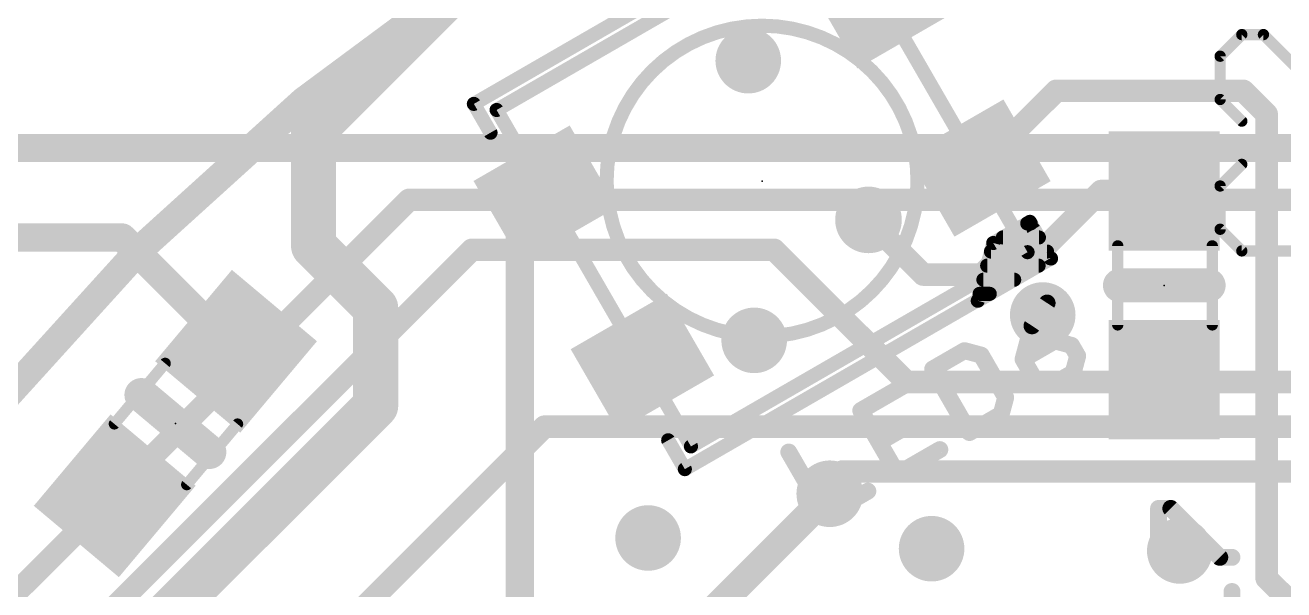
# Model space of a CAD drawing. Extents: x -25.4 to 25.4, y -26.7 to 25.8.
# Drawn here: x -15.4 to -4.06, y 11.3 to 16.39 of the extents above; entities that cross this region are included whole.
import ezdxf

# ---------------------------------------------------------------- set-up
doc = ezdxf.new("R2010")
doc.units = 0
for name, color, linetype in [('1', 12, 'CONTINUOUS'), ('16', 5, 'CONTINUOUS'), ('17', 110, 'CONTINUOUS'), ('18', 110, 'CONTINUOUS'), ('20', 53, 'CONTINUOUS'), ('21', 53, 'CONTINUOUS'), ('23', 53, 'CONTINUOUS'), ('25', 253, 'CONTINUOUS'), ('51', 53, 'CONTINUOUS')]:
    doc.layers.add(name, color=color, linetype=linetype)

# ---------------------------------------------------------------- blocks, each defined once
blk = doc.blocks.new('RECT')
blk.add_solid([(-0.5, -0.5), (0.5, -0.5), (-0.5, 0.5), (0.5, 0.5)])
blk = doc.blocks.new('ROUNDP')
at = {"const_width": 0.5}
blk.add_lwpolyline([(0, -0.25, 1), (0, 0.25, 1), (0, -0.25)], format="xyb", dxfattribs=at)
blk = doc.blocks.new('ROUNDV')
at = {"const_width": 0.5}
blk.add_lwpolyline([(0, -0.25, 1), (0, 0.25, 1), (0, -0.25)], format="xyb", dxfattribs=at)

msp = doc.modelspace()

# ---------------------------------------------------------------- linework, layer by layer
at = {"layer": '1'}
for points, const_width in [([(0, 20.32, 0.4142), (-20.32, 0)], 0.254), ([(-6.114, 15.85, 1), (-6.114, 15.7484)], 0.1016), ([(-6.0781, 15.7633, 1), (-6.1499, 15.8351)], 0.1016), ([(-4.3941, 15.8351, 1), (-4.4659, 15.7633)], 0.1016), ([(-4.43, 15.7484, 1), (-4.43, 15.85)], 0.1016), ([(-12.7, 15.4432, 1), (-12.9032, 15.4432)], 0.2032), ([(-4.1684, 15.5884, 1), (-4.27, 15.5884)], 0.1016), ([(-4.2551, 15.5524, 1), (-4.1832, 15.6243)], 0.1016), ([(-12.8734, 15.515, 1), (-12.7298, 15.3714)], 0.2032), ([(-6.8459, 15.1391, 1), (-6.774, 15.0673)], 0.1016), ([(-10.6711, 14.8239, 1), (-10.7609, 14.9137)], 0.127), ([(-5.7099, 14.947, 1), (-5.7099, 14.8454)], 0.1016), ([(-5.674, 14.8603, 1), (-5.7458, 14.9321)], 0.1016), ([(-5.141, 14.8454, 1), (-5.141, 14.947)], 0.1016), ([(-10.8811, 14.6402, 1), (-11.0081, 14.6402)], 0.127), ([(-10.9895, 14.6851, 1), (-10.8997, 14.5953)], 0.127), ([(-7.7687, 14.6722, 1), (-7.8406, 14.6003)], 0.1016), ([(-14.4802, 14.5229, 1), (-14.57, 14.4331)], 0.127), ([(-14.5251, 14.4145, 1), (-14.5251, 14.5415)], 0.127), ([(-12.7298, 14.4736, 1), (-12.8734, 14.33)], 0.2032), ([(-6.5017, 14.4761, 1), (-6.5017, 14.3745)], 0.1016), ([(-6.4658, 14.3894, 1), (-6.5376, 14.4612)], 0.1016), ([(-6.2168, 14.4612, 1), (-6.1449, 14.3894)], 0.1016), ([(-6.1808, 14.3745, 1), (-6.1808, 14.4761)], 0.1016), ([(-12.9032, 14.4018, 1), (-12.7, 14.4018)], 0.2032), ([(-7.3119, 14.1943, 1), (-7.3119, 14.0927)], 0.1016), ([(-7.3478, 14.1076, 1), (-7.276, 14.1794)], 0.1016), ([(-6.8194, 14.1794, 1), (-6.7476, 14.1076)], 0.1016), ([(-6.7835, 14.0927, 1), (-6.7835, 14.1943)], 0.1016), ([(-12.1412, 13.843, 1), (-12.3444, 13.843)], 0.2032), ([(-12.3146, 13.7712, 1), (-12.171, 13.9148)], 0.2032), ([(-13.5447, 13.4078, 1), (-13.4549, 13.4976)], 0.127), ([(-12.171, 12.8892, 1), (-12.3146, 13.0329)], 0.2032), ([(-12.3444, 12.961, 1), (-12.1412, 12.961)], 0.2032), ([(-8.1085, 12.1242, 1), (-8.1983, 12.214)], 0.127), ([(-4.1832, 11.4433, 1), (-4.2551, 11.3714)], 0.1016), ([(-4.27, 11.4074, 1), (-4.1684, 11.4074)], 0.1016)]:
    msp.add_lwpolyline(points, format="xyb", dxfattribs=dict(at, const_width=const_width))
for points, const_width in [([(-12.8016, 15.4432), (-11.2852, 16.9596)], 0.4064), ([(-6.114, 15.7992), (-6.81, 15.1032)], 0.2032), ([(-4.43, 15.7992), (-6.114, 15.7992)], 0.2032), ([(-4.2192, 15.5884), (-4.43, 15.7992)], 0.2032), ([(-12.8016, 14.4018), (-12.8016, 15.4432)], 0.4064), ([(-4.2192, 15.5884), (-4.2192, 11.4074)], 0.2032), ([(-10.716, 14.8688), (-10.9446, 14.6402)], 0.254), ([(-6.1808, 14.4253), (-5.7099, 14.8962)], 0.2032), ([(-5.7099, 14.8962), (-5.141, 14.8962)], 0.2032), ([(-10.9446, 14.6402), (-10.9446, 11.1223)], 0.254), ([(-7.8047, 14.6362), (-7.3119, 14.1435)], 0.2032), ([(-17.3981, 14.478), (-14.5251, 14.478)], 0.254), ([(-14.5251, 14.478), (-13.4998, 13.4527)], 0.254), ([(-12.2428, 13.843), (-12.8016, 14.4018)], 0.4064), ([(-6.7835, 14.1435), (-6.5017, 14.4253)], 0.2032), ([(-6.5017, 14.4253), (-6.1808, 14.4253)], 0.2032), ([(-7.3119, 14.1435), (-6.7835, 14.1435)], 0.2032), ([(-12.2428, 12.961), (-12.2428, 13.843)], 0.4064), ([(-14.7418, 10.462), (-12.2428, 12.961)], 0.4064), ([(-9.3338, 10.9887), (-8.1534, 12.1691)], 0.254), ([(-4.2192, 11.4074), (-3.0407, 10.2289)], 0.2032)]:
    msp.add_lwpolyline(points, dxfattribs=dict(at, const_width=const_width))
at = {"layer": '16'}
for points, const_width in [([(0, 20.32, 0.4142), (-20.32, 0)], 0.254), ([(-11.9424, 14.8673, 1), (-11.9424, 14.7657)], 0.1016), ([(-11.9065, 14.7805, 1), (-11.9784, 14.8524)], 0.1016), ([(-7.7597, 14.8673, 1), (-7.7597, 14.7657)], 0.1016), ([(-7.7089, 14.8165, 1), (-7.8105, 14.8165)], 0.1016), ([(-7.7597, 14.7657, 1), (-7.7597, 14.8673)], 0.1016), ([(-7.7238, 14.6453, 1), (-7.7956, 14.7171)], 0.1016), ([(-7.8406, 14.6722, 1), (-7.7687, 14.6003)], 0.1016), ([(-7.8105, 14.6812, 1), (-7.7089, 14.6812)], 0.1016), ([(-11.3767, 14.417, 1), (-11.3767, 14.3154)], 0.1016), ([(-11.3407, 14.3303, 1), (-11.4126, 14.4022)], 0.1016), ([(-8.6179, 14.4022, 1), (-8.6897, 14.3303)], 0.1016), ([(-8.6538, 14.3154, 1), (-8.6538, 14.417)], 0.1016), ([(-7.4625, 13.2258, 1), (-7.4625, 13.1242)], 0.1016), ([(-7.4984, 13.1391, 1), (-7.4266, 13.2109)], 0.1016), ([(-10.7213, 12.8245, 1), (-10.7213, 12.7229)], 0.1016), ([(-10.6854, 12.7377, 1), (-10.7573, 12.8096)], 0.1016), ([(-8.0366, 12.4206, 1), (-8.0366, 12.319)], 0.1016), ([(-8.0006, 12.3339, 1), (-8.0725, 12.4057)], 0.1016), ([(-8.1026, 12.253, 1), (-8.2042, 12.253)], 0.1016), ([(-8.1893, 12.2889, 1), (-8.1175, 12.217)], 0.1016), ([(-8.2042, 12.1691, 1), (-8.1026, 12.1691)], 0.1016)]:
    msp.add_lwpolyline(points, format="xyb", dxfattribs=dict(at, const_width=const_width))
for points, const_width in [([(0.7428, 15.2846), (-17.3716, 15.2846)], 0.254), ([(-11.9424, 14.8165), (-16.4897, 10.2692)], 0.2032), ([(-7.7597, 14.8165), (-11.9424, 14.8165)], 0.2032), ([(-0.8449, 14.8165), (-7.7597, 14.8165)], 0.2032), ([(-7.7597, 14.6812), (-7.7597, 14.8165)], 0.2032), ([(-7.8047, 14.6362), (-7.7597, 14.6812)], 0.2032), ([(-11.3767, 14.3662), (-17.8222, 7.9207)], 0.2032), ([(-8.6538, 14.3662), (-11.3767, 14.3662)], 0.2032), ([(-7.4625, 13.175), (-8.6538, 14.3662)], 0.2032), ([(-0.9322, 13.175), (-7.4625, 13.175)], 0.2032), ([(-18.1356, 5.3594), (-10.7213, 12.7737)], 0.2032), ([(-10.7213, 12.7737), (-1.2685, 12.7737)], 0.2032), ([(-8.0366, 12.3698), (-8.1534, 12.253)], 0.2032), ([(-1.4184, 12.3698), (-8.0366, 12.3698)], 0.2032), ([(-8.1534, 12.1691), (-8.1534, 12.253)], 0.2032)]:
    msp.add_lwpolyline(points, dxfattribs=dict(at, const_width=const_width))
at = {"layer": '20', "const_width": 0.0254}
msp.add_lwpolyline([(-3.4925, 25.146, 14.4823), (3.4925, 25.146)], format="xyb", dxfattribs=at)
at = {"layer": '21'}
for points, const_width in [([(-8.0676, 17.5814), (-11.3584, 15.6814)], 0.127), ([(-11.3584, 15.6814), (-11.2084, 15.4216)], 0.127), ([(-6.3512, 14.6187), (-6.6812, 14.4282)], 0.127), ([(-6.3749, 14.605), (-6.3433, 14.605)], 0.127), ([(-6.1607, 14.2887), (-6.3512, 14.6187)], 0.127), ([(-6.5949, 14.478), (-6.27, 14.478)], 0.127), ([(-6.3176, 14.5504), (-6.1676, 14.2906)], 0.127), ([(-6.6812, 14.4282), (-6.8206, 13.9077)], 0.127), ([(-6.7019, 14.351), (-6.1967, 14.351)], 0.127), ([(-6.1676, 14.2906), (-9.4584, 12.3906)], 0.127), ([(-6.8206, 13.9077), (-6.1607, 14.2887)], 0.127), ([(-6.7359, 14.224), (-6.2728, 14.224)], 0.127), ([(-4.741, 14.0462), (-5.541, 14.0462)], 0.3048), ([(-6.7699, 14.097), (-6.4928, 14.097)], 0.127), ([(-6.8039, 13.97), (-6.7128, 13.97)], 0.127), ([(-13.7398, 12.5445), (-14.3526, 13.0587)], 0.3048), ([(-9.4584, 12.3906), (-9.6084, 12.6504)], 0.127)]:
    msp.add_lwpolyline(points, dxfattribs=dict(at, const_width=const_width))
for points, const_width in [([(-11.331, 15.6973, 1), (-11.3859, 15.6656)], 0.0635), ([(-11.3743, 15.7089, 1), (-11.3426, 15.654)], 0.0635), ([(-11.2359, 15.4058, 1), (-11.181, 15.4375)], 0.0635), ([(-6.3749, 14.6368, 1), (-6.3749, 14.5732)], 0.0635), ([(-6.3237, 14.6345, 1), (-6.3787, 14.6028)], 0.0635), ([(-6.3353, 14.5912, 1), (-6.3671, 14.6462)], 0.0635), ([(-6.3433, 14.5732, 1), (-6.3433, 14.6368)], 0.0635), ([(-6.5949, 14.5098, 1), (-6.5949, 14.4463)], 0.0635), ([(-6.2901, 14.5662, 1), (-6.345, 14.5345)], 0.0635), ([(-6.27, 14.4463, 1), (-6.27, 14.5098)], 0.0635), ([(-6.7019, 14.3828, 1), (-6.7019, 14.3193)], 0.0635), ([(-6.697, 14.4557, 1), (-6.6653, 14.4007)], 0.0635), ([(-6.6505, 14.42, 1), (-6.7118, 14.4364)], 0.0635), ([(-6.1967, 14.3193, 1), (-6.1967, 14.3828)], 0.0635), ([(-6.7359, 14.2558, 1), (-6.7359, 14.1922)], 0.0635), ([(-6.2728, 14.1922, 1), (-6.2728, 14.2558)], 0.0635), ([(-6.195, 14.2747, 1), (-6.1401, 14.3064)], 0.0635), ([(-6.1882, 14.2728, 1), (-6.1332, 14.3046)], 0.0635), ([(-6.1517, 14.2631, 1), (-6.1834, 14.318)], 0.0635), ([(-6.1448, 14.2612, 1), (-6.1766, 14.3162)], 0.0635), ([(-5.541, 14.1224, 1), (-5.541, 13.97)], 0.1524), ([(-4.741, 13.97, 1), (-4.741, 14.1224)], 0.1524), ([(-6.7699, 14.1288, 1), (-6.7699, 14.0653)], 0.0635), ([(-6.4928, 14.0653, 1), (-6.4928, 14.1288)], 0.0635), ([(-6.8365, 13.9352, 1), (-6.8048, 13.8802)], 0.0635), ([(-6.8513, 13.9159, 1), (-6.79, 13.8995)], 0.0635), ([(-6.8039, 14.0018, 1), (-6.8039, 13.9383)], 0.0635), ([(-6.7128, 13.9383, 1), (-6.7128, 14.0018)], 0.0635), ([(-14.3036, 13.1171, 1), (-14.4016, 13.0003)], 0.1524), ([(-9.581, 12.6662, 1), (-9.6359, 12.6345)], 0.0635), ([(-13.7888, 12.4861, 1), (-13.6908, 12.6029)], 0.1524), ([(-9.4743, 12.418, 1), (-9.4426, 12.3631)], 0.0635), ([(-9.4859, 12.3747, 1), (-9.431, 12.4064)], 0.0635)]:
    msp.add_lwpolyline(points, format="xyb", dxfattribs=dict(at, const_width=const_width))
at = {"layer": '23'}
for p in [(-8.763, 14.986), (-5.141, 14.0462), (-14.0462, 12.8016)]:
    msp.add_point(p, dxfattribs=at)
at = {"layer": '25'}
for points, const_width in [([(-4.443, 16.3058), (-4.6379, 16.1109)], 0.1016), ([(-4.2481, 16.3058), (-4.443, 16.3058)], 0.1016), ([(-3.4685, 15.5262), (-4.2481, 16.3058)], 0.1016), ([(-4.6379, 16.1109), (-4.6379, 15.7211)], 0.1016), ([(-4.6379, 15.7211), (-4.443, 15.5262)], 0.1016), ([(-4.443, 15.1364), (-4.6379, 14.9415)], 0.1016), ([(-4.6379, 14.9415), (-4.6379, 14.5517)], 0.1016), ([(-4.6379, 14.5517), (-4.443, 14.3568)], 0.1016), ([(-4.443, 14.3568), (-3.6634, 14.3568)], 0.1016), ([(-6.1964, 13.8875), (-6.3322, 13.6819)], 0.1524), ([(-6.3322, 13.6819), (-6.4128, 13.3809)], 0.1524), ([(-6.1266, 13.5462), (-6.4128, 13.3809)], 0.1524), ([(-5.9761, 13.5058), (-6.1266, 13.5462)], 0.1524), ([(-6.94, 13.4582), (-7.2262, 13.2929)], 0.1524), ([(-6.7895, 13.4178), (-6.94, 13.4582)], 0.1524), ([(-6.5692, 13.0362), (-6.7895, 13.4178)], 0.1524), ([(-5.921, 13.4104), (-5.9761, 13.5058)], 0.1524), ([(-6.4128, 13.3809), (-6.3026, 13.1901)], 0.1524), ([(-5.9614, 13.26), (-5.921, 13.4104)], 0.1524), ([(-7.2262, 13.2929), (-6.8957, 12.7205)], 0.1524), ([(-6.3026, 13.1901), (-6.1522, 13.1498)], 0.1524), ([(-6.1522, 13.1498), (-5.9614, 13.26)], 0.1524), ([(-7.4927, 13.139), (-7.8743, 12.9187)], 0.1524), ([(-6.6095, 12.8858), (-6.5692, 13.0362)], 0.1524), ([(-7.8743, 12.9187), (-7.5439, 12.3463)], 0.1524), ([(-6.8957, 12.7205), (-6.6095, 12.8858)], 0.1524), ([(-7.7091, 12.6325), (-7.5183, 12.7427)], 0.1524), ([(-8.5225, 12.5445), (-8.192, 11.9721)], 0.1524), ([(-7.5439, 12.3463), (-7.1623, 12.5666)], 0.1524), ([(-8.192, 11.9721), (-7.8104, 12.1924)], 0.1524), ([(-5.1923, 11.596), (-5.1923, 12.0366)], 0.1524), ([(-5.1923, 12.0366), (-5.0822, 12.0366)], 0.1524), ([(-5.0822, 12.0366), (-4.6415, 11.596)], 0.1524), ([(-4.6415, 11.596), (-4.5314, 11.596)], 0.1524), ([(-4.5314, 10.8476), (-4.5314, 11.2882)], 0.1524)]:
    msp.add_lwpolyline(points, dxfattribs=dict(at, const_width=const_width))
for points, const_width in [([(-4.443, 16.3312, 1), (-4.443, 16.2804)], 0.0508), ([(-4.425, 16.2879, 1), (-4.461, 16.3238)], 0.0508), ([(-4.2301, 16.3238, 1), (-4.2661, 16.2879)], 0.0508), ([(-4.2481, 16.2804, 1), (-4.2481, 16.3312)], 0.0508), ([(-4.6125, 16.1109, 1), (-4.6633, 16.1109)], 0.0508), ([(-4.6559, 16.1289, 1), (-4.6199, 16.093)], 0.0508), ([(-4.6199, 15.7391, 1), (-4.6559, 15.7032)], 0.0508), ([(-4.6633, 15.7211, 1), (-4.6125, 15.7211)], 0.0508), ([(-4.461, 15.5083, 1), (-4.425, 15.5442)], 0.0508), ([(-4.425, 15.1185, 1), (-4.461, 15.1544)], 0.0508), ([(-4.6125, 14.9415, 1), (-4.6633, 14.9415)], 0.0508), ([(-4.6559, 14.9595, 1), (-4.6199, 14.9236)], 0.0508), ([(-4.6199, 14.5697, 1), (-4.6559, 14.5338)], 0.0508), ([(-4.6633, 14.5517, 1), (-4.6125, 14.5517)], 0.0508), ([(-4.443, 14.3822, 1), (-4.443, 14.3314)], 0.0508), ([(-4.461, 14.3389, 1), (-4.425, 14.3748)], 0.0508), ([(-6.1646, 13.8665, 1), (-6.2282, 13.9084)], 0.0762), ([(-6.364, 13.7029, 1), (-6.3004, 13.6609)], 0.0762), ([(-6.2954, 13.672, 1), (-6.369, 13.6918)], 0.0762), ([(-6.1167, 13.583, 1), (-6.1365, 13.5094)], 0.0762), ([(-6.1075, 13.5132, 1), (-6.1456, 13.5792)], 0.0762), ([(-6.9301, 13.495, 1), (-6.9498, 13.4214)], 0.0762), ([(-6.9209, 13.4252, 1), (-6.959, 13.4912)], 0.0762), ([(-6.7565, 13.4369, 1), (-6.8225, 13.3988)], 0.0762), ([(-6.7994, 13.381, 1), (-6.7796, 13.4546)], 0.0762), ([(-5.9431, 13.5249, 1), (-6.0091, 13.4868)], 0.0762), ([(-5.986, 13.469, 1), (-5.9663, 13.5426)], 0.0762), ([(-6.4319, 13.4139, 1), (-6.3938, 13.3479)], 0.0762), ([(-6.3798, 13.4, 1), (-6.4458, 13.3619)], 0.0762), ([(-6.4496, 13.3908, 1), (-6.376, 13.3711)], 0.0762), ([(-5.8842, 13.4006, 1), (-5.9578, 13.4203)], 0.0762), ([(-5.954, 13.3914, 1), (-5.888, 13.4295)], 0.0762), ([(-7.1932, 13.312, 1), (-7.2592, 13.2739)], 0.0762), ([(-7.2452, 13.3259, 1), (-7.2071, 13.2599)], 0.0762), ([(-6.2928, 13.2269, 1), (-6.3125, 13.1533)], 0.0762), ([(-5.9982, 13.2698, 1), (-5.9246, 13.2501)], 0.0762), ([(-5.9423, 13.227, 1), (-5.9804, 13.293)], 0.0762), ([(-7.4737, 13.106, 1), (-7.5118, 13.172)], 0.0762), ([(-6.3356, 13.1711, 1), (-6.2696, 13.2092)], 0.0762), ([(-6.1712, 13.1828, 1), (-6.1331, 13.1168)], 0.0762), ([(-6.162, 13.113, 1), (-6.1423, 13.1866)], 0.0762), ([(-6.5324, 13.0264, 1), (-6.606, 13.0461)], 0.0762), ([(-6.6022, 13.0172, 1), (-6.5362, 13.0553)], 0.0762), ([(-7.8934, 12.9517, 1), (-7.8553, 12.8857)], 0.0762), ([(-7.8413, 12.9378, 1), (-7.9073, 12.8997)], 0.0762), ([(-6.6463, 12.8956, 1), (-6.5727, 12.8759)], 0.0762), ([(-6.5905, 12.8528, 1), (-6.6286, 12.9188)], 0.0762), ([(-7.4993, 12.7097, 1), (-7.5373, 12.7757)], 0.0762), ([(-7.7282, 12.6655, 1), (-7.6901, 12.5995)], 0.0762), ([(-6.9148, 12.7535, 1), (-6.8767, 12.6875)], 0.0762), ([(-6.9287, 12.7015, 1), (-6.8627, 12.7396)], 0.0762), ([(-8.4895, 12.5636, 1), (-8.5555, 12.5255)], 0.0762), ([(-7.1432, 12.5336, 1), (-7.1813, 12.5996)], 0.0762), ([(-7.5629, 12.3793, 1), (-7.5248, 12.3133)], 0.0762), ([(-7.5769, 12.3273, 1), (-7.5109, 12.3654)], 0.0762), ([(-7.7914, 12.1594, 1), (-7.8295, 12.2254)], 0.0762), ([(-8.2111, 12.0051, 1), (-8.173, 11.9391)], 0.0762), ([(-8.225, 11.9531, 1), (-8.159, 11.9912)], 0.0762), ([(-5.1542, 12.0366, 1), (-5.2304, 12.0366)], 0.0762), ([(-5.1923, 12.0747, 1), (-5.1923, 11.9985)], 0.0762), ([(-5.0552, 12.0636, 1), (-5.1091, 12.0097)], 0.0762), ([(-5.0822, 11.9985, 1), (-5.0822, 12.0747)], 0.0762), ([(-5.2304, 11.596, 1), (-5.1542, 11.596)], 0.0762), ([(-4.6415, 11.6341, 1), (-4.6415, 11.5579)], 0.0762), ([(-4.6685, 11.569, 1), (-4.6146, 11.6229)], 0.0762), ([(-4.5314, 11.5579, 1), (-4.5314, 11.6341)], 0.0762), ([(-4.4933, 11.2882, 1), (-4.5695, 11.2882)], 0.0762)]:
    msp.add_lwpolyline(points, format="xyb", dxfattribs=dict(at, const_width=const_width))
at = {"layer": '51'}
for points, const_width in [([(-11.1535, 15.6265), (-8.1225, 17.3765)], 0.127), ([(-8.1225, 17.3765), (-6.3725, 14.3455)], 0.127), ([(-9.4035, 12.5955), (-11.1535, 15.6265)], 0.127), ([(-6.3725, 14.3455), (-9.4035, 12.5955)], 0.127), ([(-5.56, 14.4022), (-5.56, 13.6902)], 0.1016), ([(-4.709, 14.4022), (-4.709, 13.6902)], 0.1016), ([(-14.1383, 13.3436), (-14.596, 12.7982)], 0.1016), ([(-13.4864, 12.7966), (-13.9441, 12.2512)], 0.1016)]:
    msp.add_lwpolyline(points, dxfattribs=dict(at, const_width=const_width))
for points, const_width in [([(-8.763, 13.586, 1), (-8.763, 16.386, 1), (-8.763, 13.586)], 0.127), ([(-11.126, 15.6424, 1), (-11.181, 15.6107)], 0.0635), ([(-11.1694, 15.654, 1), (-11.1377, 15.599)], 0.0635), ([(-6.3566, 14.318, 1), (-6.3883, 14.3729)], 0.0635), ([(-5.5346, 14.4022, 1), (-5.5854, 14.4022)], 0.0508), ([(-4.6836, 14.4022, 1), (-4.7344, 14.4022)], 0.0508), ([(-6.3999, 14.3296, 1), (-6.345, 14.3613)], 0.0635), ([(-5.5854, 13.6902, 1), (-5.5346, 13.6902)], 0.0508), ([(-4.7344, 13.6902, 1), (-4.6836, 13.6902)], 0.0508), ([(-14.1189, 13.3273, 1), (-14.1578, 13.36)], 0.0508), ([(-14.6155, 12.8145, 1), (-14.5765, 12.7819)], 0.0508), ([(-13.467, 12.7803, 1), (-13.5059, 12.813)], 0.0508), ([(-9.4194, 12.6229, 1), (-9.3877, 12.568)], 0.0635), ([(-9.431, 12.5796, 1), (-9.376, 12.6113)], 0.0635), ([(-13.9636, 12.2675, 1), (-13.9246, 12.2349)], 0.0508)]:
    msp.add_lwpolyline(points, format="xyb", dxfattribs=dict(at, const_width=const_width))

# ---------------------------------------------------------------- block references
at = {"layer": '1'}
for p, xscale, rotation in [((-7.685, 16.6188), 0.85, 300), ((-6.81, 15.1032), 0.85, 300), ((-10.716, 14.8688), 0.85, 300), ((-5.141, 14.8962), 1.075, 270), ((-13.4998, 13.4527), 1.075, 230), ((-9.841, 13.3532), 0.85, 300), ((-5.141, 13.1962), 1.075, 270), ((-14.5926, 12.1505), 1.075, 230)]:
    msp.add_blockref('RECT', p, dxfattribs=dict(at, xscale=xscale, rotation=rotation))
at = {"layer": '17', "xscale": 4.216, "yscale": 4.216, "rotation": 50}
msp.add_blockref('ROUNDP', (-17.7882, 14.868), dxfattribs=at)
msp.add_blockref('ROUNDP', (-17.7882, 14.868), dxfattribs=at)
at = {"layer": '18'}
for p, xscale, yscale in [((-8.8875, 16.0706), 0.5906, 0.5906), ((-8.8875, 16.0706), 0.5906, 0.5906), ((-7.8047, 14.6362), 0.6, 0.6), ((-7.8047, 14.6362), 0.6, 0.6), ((-6.2357, 13.7795), 0.5906, 0.5906), ((-6.2357, 13.7795), 0.5906, 0.5906), ((-8.8341, 13.5509), 0.5906, 0.5906), ((-8.8341, 13.5509), 0.5906, 0.5906), ((-8.1534, 12.1691), 0.6, 0.6), ((-8.1534, 12.1691), 0.6, 0.6), ((-9.7892, 11.7704), 0.5906, 0.5906), ((-9.7892, 11.7704), 0.5906, 0.5906), ((-7.2365, 11.6738), 0.5906, 0.5906), ((-7.2365, 11.6738), 0.5906, 0.5906), ((-5.0013, 11.6535), 0.5906, 0.5906), ((-5.0013, 11.6535), 0.5906, 0.5906)]:
    msp.add_blockref('ROUNDV', p, dxfattribs=dict(at, xscale=xscale, yscale=yscale))
at = {"layer": '51', "xscale": 0.5001, "yscale": 0.95}
for p, rotation in [((-5.1359, 14.6344), 270), ((-13.6642, 13.2489), 230), ((-5.1359, 13.466), 270), ((-14.4153, 12.3538), 230)]:
    msp.add_blockref('RECT', p, dxfattribs=dict(at, rotation=rotation))

doc.saveas('drawing.dxf')
